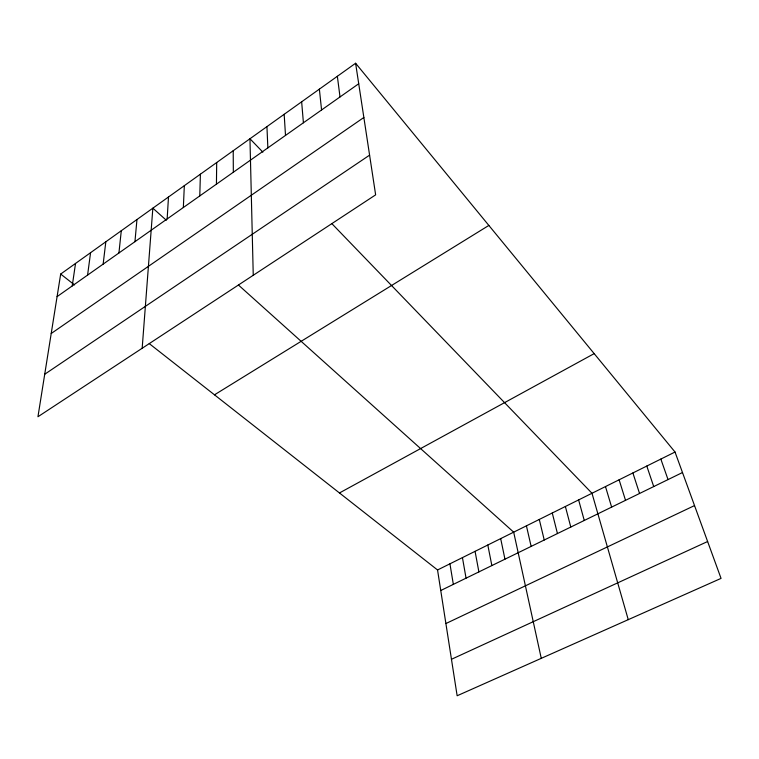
<?xml version="1.0" encoding="UTF-8"?>
<svg xmlns="http://www.w3.org/2000/svg" width="759" height="759" viewBox="0 0 759 759"><rect width="100%" height="100%" fill="white"/><g stroke="black" fill="none" stroke-linecap="round" stroke-linejoin="round"><path stroke-width="1.14" d="M216.438 184.162L216.695 162.53M199.778 195.926L200.404 174.181M183.346 207.52L184.333 185.661M167.151 218.953L168.489 196.989M142.17 348.267L152.853 208.165L166.316 220.252M134.941 241.685L136.962 219.531M118.926 252.984L121.288 230.727M103.148 264.123L105.824 241.779M87.579 275.109L90.577 252.681M72.228 285.944L75.53 263.439M60.682 274.056L37.95 416.748L375.639 194.854L355.601 63.244L60.682 274.056L74.477 284.891M57.086 296.627L358.722 83.746M51.214 333.505L363.855 117.484M44.724 374.244L369.595 155.14M214.484 394.822L488.853 225.432M339.463 492.961L594.174 353.618M437.545 569.971L675.026 452.032L721.05 578.386L457.146 695.756L437.545 569.971L149.267 343.618M440.751 590.521L682.493 472.525M445.894 623.547L694.532 505.579M451.463 659.286L707.625 541.518M238.44 285.023L513.682 532.163L541.262 658.347M262.87 152.142L249.958 138.755L253.25 275.27M331.854 223.639L591.992 493.274L628.253 619.657M355.601 63.244L675.026 452.032M660.842 459.081L668.034 479.584M646.791 466.054L653.717 486.566M632.892 472.961L639.543 493.483M619.116 479.802L625.52 500.333M605.483 486.566L611.631 507.107M578.614 499.915L584.269 520.465M565.379 506.49L570.787 527.04M552.267 512.999L557.448 533.558M539.288 519.45L544.231 540.01M526.423 525.835L531.139 546.395M500.684 538.615L504.953 559.184M487.809 545.009L491.86 565.569M475.068 551.338L478.891 571.897M462.44 557.609L466.054 578.168M449.935 563.823L453.341 584.373M337.357 76.289L340.013 96.953M319.368 89.135L321.569 109.96M301.646 101.81L303.41 122.787M284.17 114.296L285.507 135.415M266.94 126.611L267.861 147.872M233.212 150.728L233.336 172.236"/></g></svg>
